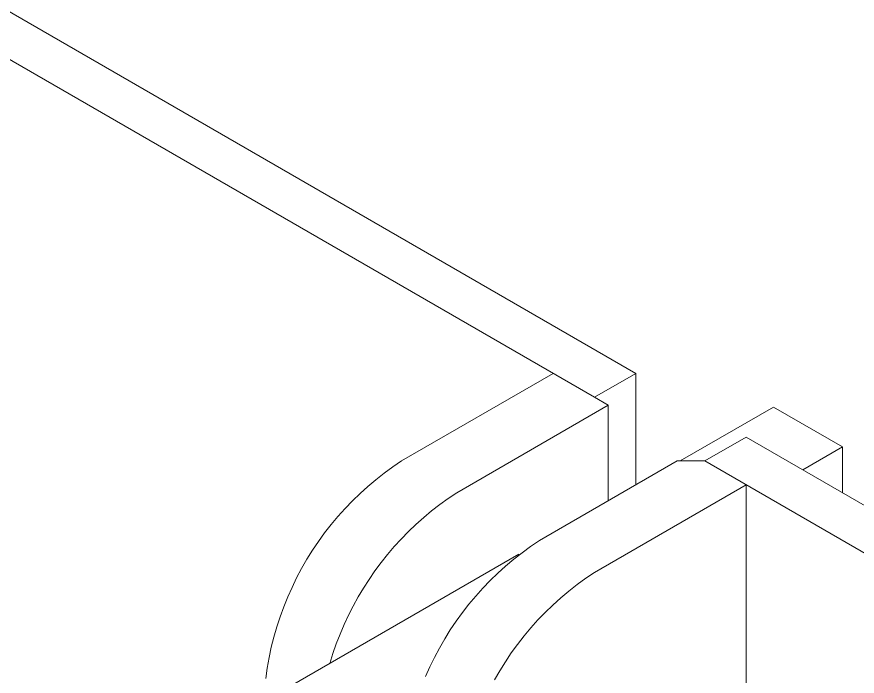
# Model space of a CAD drawing. Header units: millimetres. Extents: x 8434 to 10928, y 788 to 2545.
# Drawn here: x 10834.68 to 10871.32, y 2176.11 to 2204.84 of the extents above; entities that cross this region are included whole.
import ezdxf

# ---------------------------------------------------------------- set-up
doc = ezdxf.new("R2010")
doc.units = ezdxf.units.MM
doc.layers.add('ZANO_R', color=7, linetype='Continuous', lineweight=0)

msp = doc.modelspace()

# ---------------------------------------------------------------- linework, layer by layer
at = {"layer": 'ZANO_R'}
for p, q in [((10798.605, 2225.711), (10861.666, 2189.303)), ((10859.864, 2188.263), (10796.804, 2224.671)), ((10851.456, 2185.489), (10858.063, 2189.303)), ((10861.666, 2189.303), (10859.864, 2188.263)), ((10861.666, 2189.303), (10861.666, 2184.448)), ((10860.465, 2187.916), (10853.859, 2184.102)), ((10860.465, 2187.916), (10859.864, 2188.263)), ((10860.465, 2183.755), (10860.465, 2187.916)), ((10863.604, 2185.489), (10867.671, 2187.837)), ((10867.671, 2187.837), (10870.674, 2186.104)), ((10864.669, 2185.489), (10866.471, 2186.529)), ((10866.471, 2186.529), (10882.686, 2177.167)), ((10870.674, 2186.104), (10868.941, 2185.103)), ((10870.674, 2184.102), (10870.674, 2186.104)), ((10851.074, 2185.23), (10851.456, 2185.489)), ((10857.462, 2182.021), (10863.468, 2185.489)), ((10863.468, 2185.489), (10864.669, 2185.489)), ((10880.885, 2176.127), (10864.669, 2185.489)), ((10850.701, 2184.958), (10851.074, 2185.23)), ((10849.984, 2184.376), (10850.338, 2184.673)), ((10850.338, 2184.673), (10850.701, 2184.958)), ((10849.642, 2184.067), (10849.984, 2184.376)), ((10866.471, 2184.448), (10859.864, 2180.634)), ((10866.471, 2126.195), (10866.471, 2184.448)), ((10849.31, 2183.746), (10849.642, 2184.067)), ((10853.485, 2183.85), (10853.859, 2184.102)), ((10848.99, 2183.413), (10849.31, 2183.746)), ((10852.764, 2183.309), (10853.12, 2183.586)), ((10853.12, 2183.586), (10853.485, 2183.85)), ((10848.681, 2183.07), (10848.99, 2183.413)), ((10852.417, 2183.021), (10852.764, 2183.309)), ((10848.385, 2182.716), (10848.681, 2183.07)), ((10852.081, 2182.721), (10852.417, 2183.021)), ((10848.101, 2182.352), (10848.385, 2182.716)), ((10851.754, 2182.41), (10852.081, 2182.721)), ((10847.829, 2181.979), (10848.101, 2182.352)), ((10851.134, 2181.756), (10851.439, 2182.088)), ((10851.439, 2182.088), (10851.754, 2182.41)), ((10847.571, 2181.596), (10847.829, 2181.979)), ((10850.842, 2181.413), (10851.134, 2181.756)), ((10856.707, 2181.491), (10857.08, 2181.762)), ((10857.08, 2181.762), (10857.462, 2182.021)), ((10846.651, 2175.7), (10856.559, 2181.421)), ((10847.327, 2181.205), (10847.571, 2181.596)), ((10850.56, 2181.061), (10850.842, 2181.413)), ((10856.343, 2181.206), (10856.707, 2181.491)), ((10847.096, 2180.805), (10847.327, 2181.205)), ((10850.291, 2180.699), (10850.56, 2181.061)), ((10855.99, 2180.909), (10856.343, 2181.206)), ((10846.879, 2180.397), (10847.096, 2180.805)), ((10850.034, 2180.329), (10850.291, 2180.699)), ((10855.316, 2180.278), (10855.648, 2180.599)), ((10855.648, 2180.599), (10855.99, 2180.909)), ((10859.482, 2180.375), (10859.864, 2180.634)), ((10846.677, 2179.982), (10846.879, 2180.397)), ((10849.79, 2179.95), (10850.034, 2180.329)), ((10854.995, 2179.946), (10855.316, 2180.278)), ((10859.109, 2180.104), (10859.482, 2180.375)), ((10846.489, 2179.561), (10846.677, 2179.982)), ((10849.559, 2179.563), (10849.79, 2179.95)), ((10854.687, 2179.603), (10854.995, 2179.946)), ((10858.746, 2179.819), (10859.109, 2180.104)), ((10846.316, 2179.133), (10846.489, 2179.561)), ((10849.341, 2179.168), (10849.559, 2179.563)), ((10854.39, 2179.249), (10854.687, 2179.603)), ((10858.05, 2179.212), (10858.393, 2179.522)), ((10858.393, 2179.522), (10858.746, 2179.819)), ((10846.157, 2178.699), (10846.316, 2179.133)), ((10849.137, 2178.766), (10849.341, 2179.168)), ((10854.106, 2178.885), (10854.39, 2179.249)), ((10857.718, 2178.891), (10858.05, 2179.212)), ((10848.946, 2178.358), (10849.137, 2178.766)), ((10853.835, 2178.511), (10854.106, 2178.885)), ((10857.398, 2178.559), (10857.718, 2178.891)), ((10846.014, 2178.26), (10846.157, 2178.699)), ((10853.577, 2178.129), (10853.835, 2178.511)), ((10857.089, 2178.216), (10857.398, 2178.559)), ((10845.887, 2177.817), (10846.014, 2178.26)), ((10848.77, 2177.943), (10848.946, 2178.358)), ((10853.333, 2177.737), (10853.577, 2178.129)), ((10856.793, 2177.862), (10857.089, 2178.216)), ((10845.775, 2177.369), (10845.887, 2177.817)), ((10848.607, 2177.523), (10848.77, 2177.943)), ((10853.102, 2177.337), (10853.333, 2177.737)), ((10856.509, 2177.498), (10856.793, 2177.862)), ((10845.678, 2176.917), (10845.775, 2177.369)), ((10848.459, 2177.097), (10848.607, 2177.523)), ((10852.885, 2176.93), (10853.102, 2177.337)), ((10856.237, 2177.124), (10856.509, 2177.498)), ((10845.597, 2176.463), (10845.678, 2176.917)), ((10848.325, 2176.667), (10848.459, 2177.097)), ((10852.682, 2176.515), (10852.885, 2176.93)), ((10855.979, 2176.742), (10856.237, 2177.124)), ((10855.735, 2176.35), (10855.979, 2176.742)), ((10845.533, 2176.006), (10845.597, 2176.463)), ((10852.495, 2176.093), (10852.682, 2176.515)), ((10855.504, 2175.95), (10855.735, 2176.35))]:
    msp.add_line(p, q, dxfattribs=at)

doc.saveas('drawing.dxf')
